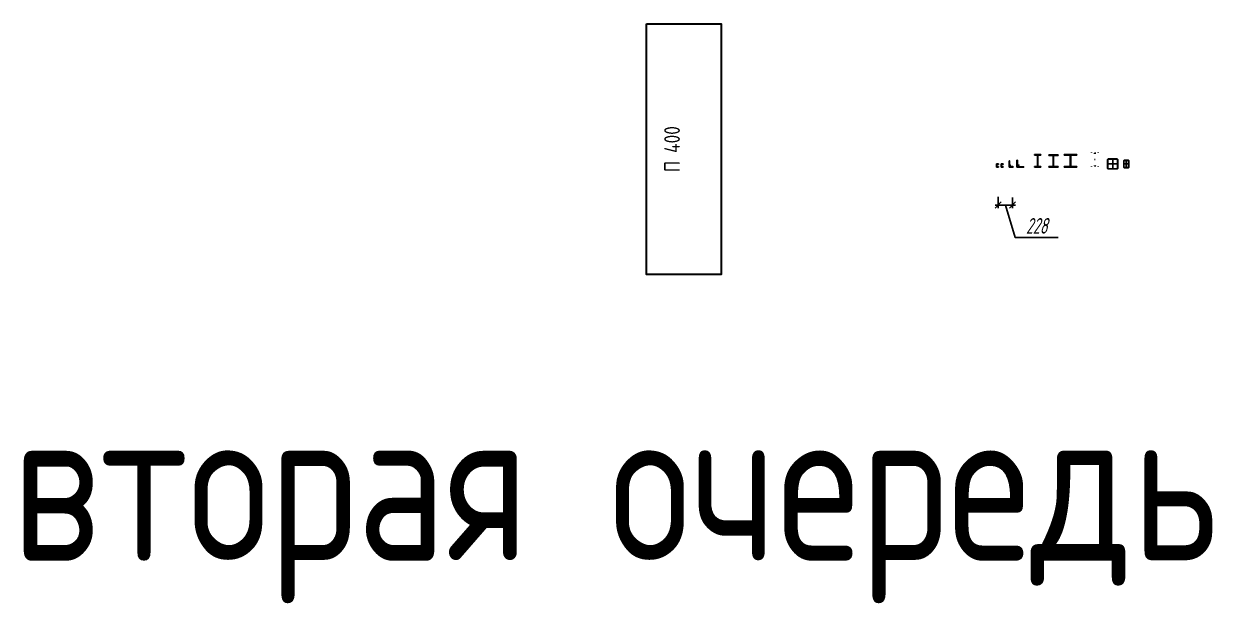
# Model space of a CAD drawing. Header units: millimetres. Extents: x -351329 to 406471, y -382937 to 111767.
# Drawn here: x -15515 to 3440, y -6934 to 2311 of the extents above; entities that cross this region are included whole.
import ezdxf

# ---------------------------------------------------------------- set-up
doc = ezdxf.new("R2010")
doc.units = ezdxf.units.MM
doc.linetypes.add('GOST2.303 5', pattern=[24, 20, -1.5, 1, -1.5])
doc.layers.add('03_Осевые', color=4, linetype='GOST2.303 5')
doc.layers.add('07_Непечатаемые', color=2, linetype='Continuous', plot=False)
for name, color, linetype, lineweight in [('_Размеры', 120, 'Continuous', 13), ('_Сендвичи', 230, 'Continuous', 30), ('_Стены', 7, 'Continuous', 30), ('выноска', 7, 'Continuous', 13), ('Нумерация RAL 6024', 91, 'Continuous', 30)]:
    doc.layers.add(name, color=color, linetype=linetype, lineweight=lineweight)
doc.layers.add('Сендвичи_размеры', color=1, linetype='Continuous', lineweight=13, plot=False)
doc.styles.add('GOST 2.304', font='CS_Gost2304.shx')
doc.styles.add('Museo sans', font='CS_Gost2304.shx')
doc.styles.add('СПДС_размеры', font='spdswin.shx', dxfattribs={"width": 0.8, "oblique": 15})
doc.dimstyles.new('SPDS', dxfattribs={"dimscale": 100, "dimtxt": 2.5, "dimasz": 2.5, "dimexe": 1.25, "dimexo": 0.625, "dimtad": 1, "dimdec": 0, "dimrnd": 0.001, "dimtxsty": 'GOST 2.304', "dimblk": 'OBLIQUE', "dimcen": 2.5, "dimdle": 2, "dimadec": 0, "dimazin": 2, "dimtfac": 0.75, "dimtdec": 0, "dimtmove": 1, "dimatfit": 3, "dimfxl": 1, "dimtolj": 1, "dimarcsym": 0})
doc.dimstyles.new('СПДС', dxfattribs={"dimtxt": 2.5, "dimasz": 1, "dimexe": 0.5, "dimexo": 1.5, "dimtad": 1, "dimdec": 0, "dimtxsty": 'СПДС_размеры', "dimblk": 'OBLIQUE', "dimcen": 2.5, "dimdle": 0.5, "dimadec": 8, "dimazin": 0, "dimtfac": 1, "dimtdec": 0, "dimtix": 1, "dimtmove": 0, "dimatfit": 3, "dimfxl": 1, "dimarcsym": 0})

# ---------------------------------------------------------------- blocks, each defined once
blk = doc.blocks.new('*U188')
at = {"ltscale": 100}
for p, q in [((0, 0), (0, 50)), ((0, 50), (18, 50)), ((4, 14), (4, 36)), ((10, 42), (18, 43)), ((10, 8), (18, 7)), ((18, 50), (32, 50)), ((18, 43), (30, 44)), ((18, 7), (30, 6)), ((32, 50), (32, 47)), ((32, 0), (32, 3)), ((0, 0), (18, 0)), ((18, 0), (32, 0))]:
    blk.add_line(p, q, dxfattribs=at)
for centre, radius, start, end in [((10, 36), 6, 96, 180), ((10, 14), 6, 180, 264), ((30, 47), 2.5, 276, 360), ((30, 3), 2.5, 360, 84)]:
    blk.add_arc(centre, radius, start, end, dxfattribs=at)
at = {"layer": '07_Непечатаемые', "ltscale": 100}
blk.add_line((0, 5), (0, 10), dxfattribs=at)
at = {"layer": '07_Непечатаемые'}
for p, q in [((5, 50), (9, 50)), ((5, 0), (9, 0))]:
    blk.add_line(p, q, dxfattribs=at)
blk = doc.blocks.new('*U193')
at = {"ltscale": 100}
for p, q in [((0, 0), (0, 50)), ((0, 50), (18, 50)), ((0, 0), (18, 0)), ((4, 13), (4, 37)), ((10, 43), (18, 43)), ((10, 7), (18, 7)), ((18, 50), (32, 50)), ((18, 43), (28, 43)), ((18, 7), (28, 7)), ((32, 50), (32, 46)), ((32, 0), (32, 4)), ((18, 0), (32, 0))]:
    blk.add_line(p, q, dxfattribs=at)
for centre, radius, start, end in [((10, 37), 6, 90, 180), ((10, 13), 6, 180, 270), ((28, 46), 3.5, 270, 0), ((28, 4), 3.5, 0, 90)]:
    blk.add_arc(centre, radius, start, end, dxfattribs=at)
at = {"layer": '07_Непечатаемые', "ltscale": 100}
blk.add_line((0, 5), (0, 10), dxfattribs=at)
at = {"layer": '07_Непечатаемые'}
for p, q in [((5, 50), (9, 50)), ((5, 0), (9, 0))]:
    blk.add_line(p, q, dxfattribs=at)
blk = doc.blocks.new('*U187')
for p, q in [((0, 0), (0, 100)), ((0, 100), (4.7, 100)), ((0, 0), (63, 0)), ((8, 96.7), (8, 18)), ((59.7, 8), (18, 8)), ((63, 0), (63, 4.7))]:
    blk.add_line(p, q)
for centre, radius, start, end in [((4.7, 96.7), 3.3, 360, 450), ((18, 18), 10, 180, 270), ((59.7, 4.7), 3.3, 0, 90)]:
    blk.add_arc(centre, radius, start, end)
at = {"layer": '03_Осевые'}
for p, q in [((10, 33.2), (20, 33.2)), ((15, 28.2), (15, 38.2))]:
    blk.add_line(p, q, dxfattribs=at)
at = {"layer": '07_Непечатаемые'}
for p, q in [((0, 60), (8, 60)), ((35, 0), (35, 8))]:
    blk.add_line(p, q, dxfattribs=at)
blk = doc.blocks.new('*U190')
for p, q in [((0, 0), (0, 110)), ((0, 110), (3, 110)), ((0, 0), (110, 0)), ((7, 106), (7, 19)), ((106, 7), (19, 7)), ((110, 0), (110, 3))]:
    blk.add_line(p, q)
for centre, radius, start, end in [((3, 106), 4, 0, 90), ((19, 19), 12, 180, 270), ((106, 3), 4, 0, 90)]:
    blk.add_arc(centre, radius, start, end)
at = {"layer": '03_Осевые'}
for p, q in [((24.6, 29.6), (34.6, 29.6)), ((29.6, 24.6), (29.6, 34.6))]:
    blk.add_line(p, q, dxfattribs=at)
at = {"layer": '07_Непечатаемые'}
for p, q in [((0, 60), (8, 60)), ((60, 0), (60, 8))]:
    blk.add_line(p, q, dxfattribs=at)
blk = doc.blocks.new('*U191')
for p, q in [((-50, 200), (50, 200)), ((-50, 192), (-50, 200)), ((-50, 192), (-13.75, 192)), ((13.75, 192), (50, 192)), ((50, 192), (50, 200)), ((-50, 8), (-13.75, 8)), ((-50, 0), (-50, 8)), ((-50, 0), (50, 0)), ((-2.75, 19), (-2.75, 181)), ((2.75, 19), (2.75, 181)), ((13.75, 8), (50, 8)), ((50, 0), (50, 8))]:
    blk.add_line(p, q)
for centre, start, end in [((-13.75, 181), 0, 90), ((13.75, 181), 90, 180), ((-13.75, 19), 270, 360), ((13.75, 19), 180, 270)]:
    blk.add_arc(centre, 11, start, end)
at = {"layer": '03_Осевые'}
for p, q in [((0, 0), (0, 200)), ((-2.75, 100), (2.75, 100))]:
    blk.add_line(p, q, dxfattribs=at)
at = {"layer": '07_Непечатаемые'}
for p, q in [((-30, 0), (-30, 8)), ((-2.75, 150), (2.75, 150)), ((-2.75, 50), (2.75, 50)), ((30, 0), (30, 8))]:
    blk.add_line(p, q, dxfattribs=at)
blk = doc.blocks.new('*U192')
for p, q in [((-75, 194), (75, 194)), ((-75, 185), (-75, 194)), ((75, 185), (75, 194)), ((-75, 185), (-16, 185)), ((-75, 9), (-16, 9)), ((-75, 0), (-75, 9)), ((-75, 0), (75, 0)), ((-3, 22), (-3, 172)), ((3, 22), (3, 172)), ((16, 185), (75, 185)), ((16, 9), (75, 9)), ((75, 0), (75, 9))]:
    blk.add_line(p, q)
for centre, start, end in [((-16, 172), 0, 90), ((-16, 22), 270, 360), ((16, 172), 90, 180), ((16, 22), 180, 270)]:
    blk.add_arc(centre, 13, start, end)
at = {"layer": '03_Осевые'}
for p, q in [((0, 0), (0, 194)), ((-3, 97), (3, 97))]:
    blk.add_line(p, q, dxfattribs=at)
at = {"layer": '07_Непечатаемые'}
for p, q in [((-40, 0), (-40, 9)), ((-2.75, 144), (2.75, 144)), ((-2.75, 50), (2.75, 50)), ((40, 0), (40, 9))]:
    blk.add_line(p, q, dxfattribs=at)
blk = doc.blocks.new('*U196')
for p, q in [((-100, 200), (100, 200)), ((-100, 188), (-100, 200)), ((100, 188), (100, 200)), ((-100, 188), (-17, 188)), ((-100, 12), (-17, 12)), ((-100, 0), (-100, 12)), ((-100, 0), (100, 0)), ((-4, 25), (-4, 175)), ((4, 25), (4, 175)), ((17, 188), (100, 188)), ((17, 12), (100, 12)), ((100, 0), (100, 12))]:
    blk.add_line(p, q)
for centre, start, end in [((-17, 175), 0, 90), ((-17, 25), 270, 360), ((17, 175), 90, 180), ((17, 25), 180, 270)]:
    blk.add_arc(centre, 13, start, end)
at = {"layer": '03_Осевые'}
for p, q in [((0, 0), (0, 200)), ((-4, 100), (4, 100))]:
    blk.add_line(p, q, dxfattribs=at)
at = {"layer": '07_Непечатаемые'}
for p, q in [((-50, 0), (-50, 12)), ((-2.75, 150), (2.75, 150)), ((-2.75, 50), (2.75, 50)), ((50, 0), (50, 12))]:
    blk.add_line(p, q, dxfattribs=at)
blk = doc.blocks.new('*U186')
for centre, radius, start, end in [((-51, 233), 4, 180, 263.1572), ((-15, 214), 10.5, 0, 83.1572), ((15, 214), 10.5, 96.8428, 180), ((51, 233), 4, 276.8428, 360), ((-51, 7), 4, 96.8428, 180), ((-15, 26), 10.5, 276.8428, 360), ((15, 26), 10.5, 180, 263.1572), ((51, 7), 4, 360, 443.1572)]:
    blk.add_arc(centre, radius, start, end)
at = {"layer": '03_Осевые'}
for p, q in [((-4, 120), (4, 120)), ((4, 120), (-4, 120))]:
    blk.add_line(p, q, dxfattribs=at)
blk = doc.blocks.new('*U195')
for points in [[(-70, -80), (70, -80, 0.414214), (80, -70), (80, 70, 0.414214), (70, 80), (-70, 80, 0.414214), (-80, 70), (-80, -70, 0.414214)], [(-70, -75), (70, -75, 0.414214), (75, -70), (75, 70, 0.414214), (70, 75), (-70, 75, 0.414214), (-75, 70), (-75, -70, 0.414214)]]:
    blk.add_lwpolyline(points, format="xyb", close=True)
at = {"layer": '03_Осевые'}
for p, q in [((-80, 0), (80, 0)), ((0, -80), (0, 80))]:
    blk.add_line(p, q, dxfattribs=at)
blk = doc.blocks.new('*U194')
for points in [[(-32, -60), (32, -60, 0.414214), (40, -52), (40, 52, 0.414214), (32, 60), (-32, 60, 0.414214), (-40, 52), (-40, -52, 0.414214)], [(-32, -56), (32, -56, 0.414214), (36, -52), (36, 52, 0.414214), (32, 56), (-32, 56, 0.414214), (-36, 52), (-36, -52, 0.414214)]]:
    blk.add_lwpolyline(points, format="xyb", close=True)
at = {"layer": '03_Осевые'}
for p, q in [((0, -60), (0, 60)), ((-40, 0), (40, 0))]:
    blk.add_line(p, q, dxfattribs=at)
blk = doc.blocks.new('*D209')
at = {"layer": 'Defpoints', "color": 0, "ltscale": 100, "transparency": 16777216}
for p in [(0, 4350), (0, 350), (0, 350)]:
    blk.add_point(p, dxfattribs=at)
at = {"layer": 'Сендвичи_размеры', "color": 0, "ltscale": 100, "transparency": 16777216, "insert": (-187, 2350), "char_height": 250, "attachment_point": 5, "rotation": 90, "style": 'GOST 2.304'}
blk.add_mtext('\\A1;П 400', dxfattribs=at)
blk = doc.blocks.new('_Oblique')
at = {"layer": 'выноска', "color": 0, "lineweight": -2}
blk.add_line((-0.5, -0.5), (0.5, 0.5), dxfattribs=at)
blk = doc.blocks.new('*D214')
at = {"layer": '_Размеры', "color": 0, "lineweight": -2, "ltscale": 100, "transparency": 16777216}
for p, q in [((26, -451), (26, -632)), ((254, -462), (254, -632)), ((-24, -582), (304, -582)), ((140, -582), (296, -1101)), ((296, -1101), (983, -1101))]:
    blk.add_line(p, q, dxfattribs=at)
at = {"layer": 'Defpoints', "color": 0, "ltscale": 100, "transparency": 16777216}
for p in [(26, -301), (254, -312), (254, -582)]:
    blk.add_point(p, dxfattribs=at)
at = {"layer": '_Размеры', "color": 0, "lineweight": -2, "ltscale": 100, "transparency": 16777216, "xscale": 100, "yscale": 100, "zscale": 100, "rotation": 180}
blk.add_blockref('_Oblique', (26, -582), dxfattribs=at)
at = {"layer": '_Размеры', "color": 0, "lineweight": -2, "ltscale": 100, "transparency": 16777216, "xscale": 100, "yscale": 100, "zscale": 100}
blk.add_blockref('_Oblique', (254, -582), dxfattribs=at)
at = {"layer": '_Размеры', "color": 0, "ltscale": 100, "transparency": 16777216, "insert": (639, -913), "char_height": 250, "attachment_point": 5, "style": 'СПДС_размеры'}
blk.add_mtext('228', dxfattribs=at)
blk = doc.blocks.new('*U208')
at = {"layer": '_Сендвичи', "color": 0, "linetype": 'ByBlock', "lineweight": -2, "ltscale": 100}
blk.add_lwpolyline([(-595, 4350), (595, 4350), (595, 350), (-595, 350)], close=True, dxfattribs=at)
at = {"layer": 'Сендвичи_размеры', "color": 0, "ltscale": 100}
dim = blk.add_linear_dim(base=(0, 350), p1=(0, 4350), p2=(0, 350), angle=90, dimstyle='SPDS', override={"dimscale": 100, "dimlfac": 0.1, "dimpost": 'П <>', "dimtxsty": 'GOST 2.304', "dimse1": 1, "dimse2": 1, "dimsd1": 1, "dimsd2": 1, "dimtolj": 1}, dxfattribs=at)
dim.commit()
dim.dimension.update_dxf_attribs({"geometry": '*D209', "text_midpoint": (-187.5, 2350)})

msp = doc.modelspace()

# ---------------------------------------------------------------- block references
for name, p in [('*U191', (655.8, 24)), ('*U192', (906.1, 24)), ('*U196', (1179.2, 24)), ('*U186', (1568.1, 24)), ('*U188', (0, 24)), ('*U193', (74, 24)), ('*U187', (200.2, 24)), ('*U190', (325.8, 24)), ('*U195', (1851.9, 74)), ('*U194', (2067.7, 74))]:
    msp.add_blockref(name, p)
at = {"layer": '_Стены', "ltscale": 100}
msp.add_blockref('*U208', (-4988, -2039), dxfattribs=at)

# ---------------------------------------------------------------- texts
at = {"layer": 'Нумерация RAL 6024', "color": 2, "linetype": 'Continuous', "ltscale": 100, "style": 'Museo sans'}
msp.add_text('вторая очередь', height=2500, dxfattribs=at).set_placement((-15709, -6255))

# ---------------------------------------------------------------- dimensions: what is measured, and where the dimension line sits
at = {"layer": '_Размеры', "ltscale": 100}
dim = msp.add_linear_dim(base=(254, -582), p1=(26, -301), p2=(254, -312), dimstyle='СПДС', override={"dimscale": 100, "dimadec": 0, "dimtix": 0, "dimtmove": 1}, dxfattribs=at)
dim.commit()
dim.dimension.update_dxf_attribs({"geometry": '*D214', "text_midpoint": (358.1, -913.2)})

doc.saveas('drawing.dxf')
